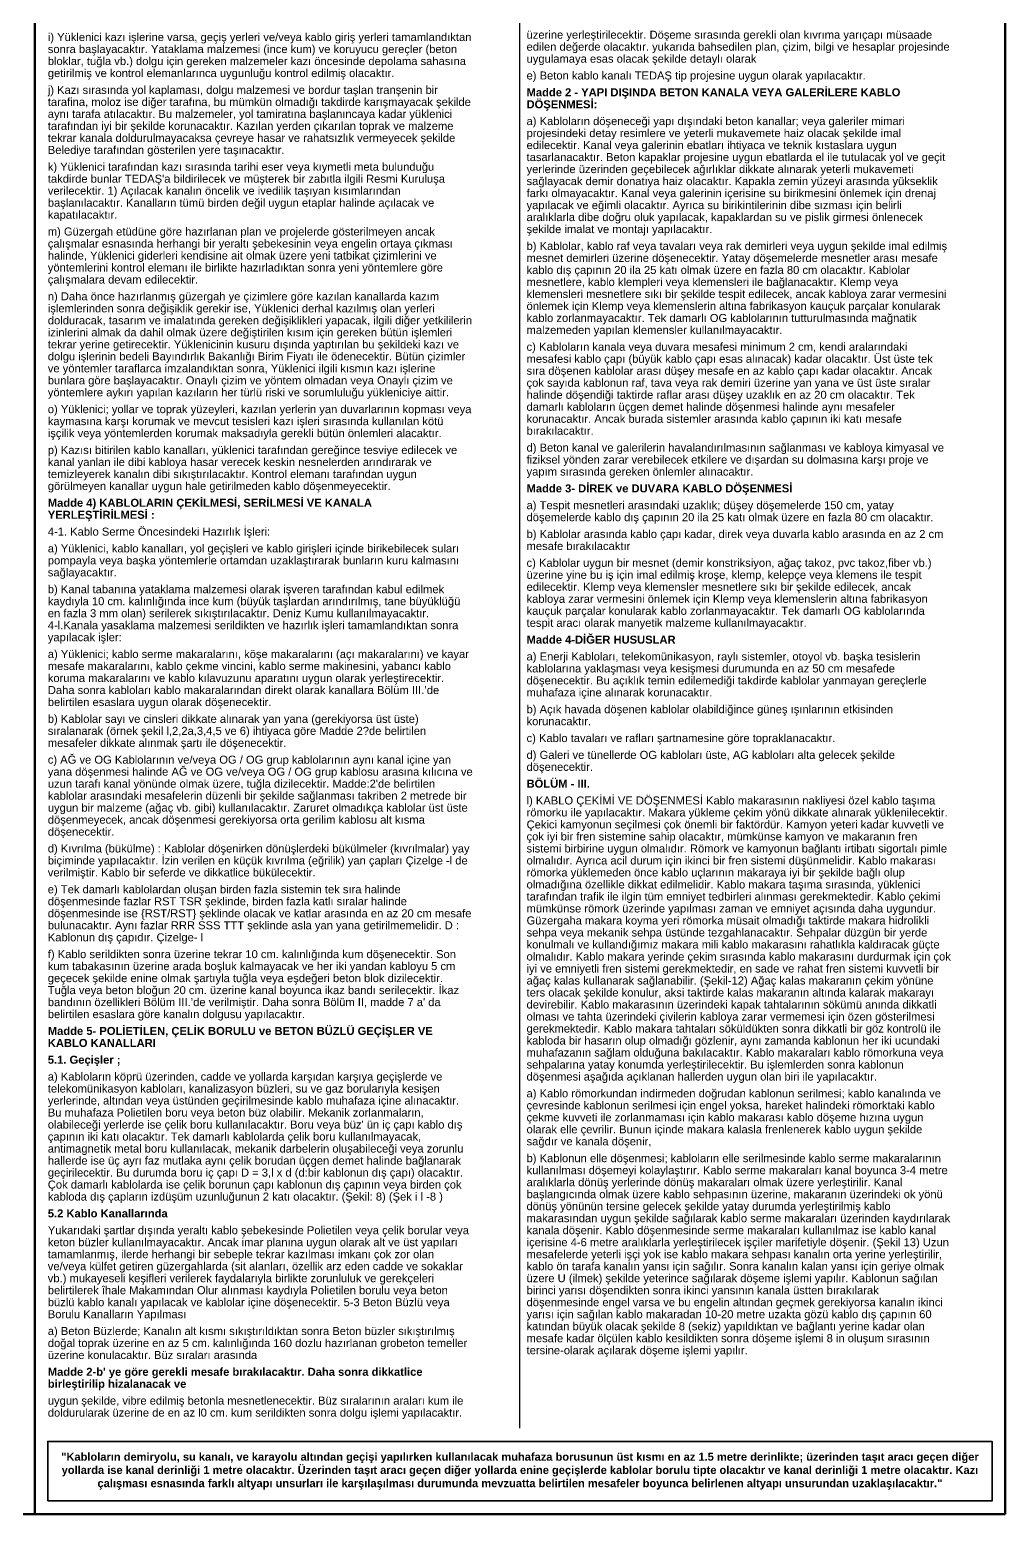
# Model space of a CAD drawing. Header units: millimetres. Extents: x -269 to 685, y 5394 to 6294.
# Drawn here: x 389.5 to 684.6, y 5393.6 to 5842.5 of the extents above; entities that cross this region are included whole.
import ezdxf

# ---------------------------------------------------------------- set-up
doc = ezdxf.new("R2010")
doc.units = ezdxf.units.MM
doc.layers.add('BHP-TABLO', color=7, linetype='Continuous', lineweight=25)
doc.layers.add('LINYE', color=7, linetype='Continuous', lineweight=53)
doc.styles.add('BHP', font='arial.ttf')
doc.styles.add('BHP-K', font='arialbd.ttf')

msp = doc.modelspace()

# ---------------------------------------------------------------- linework, layer by layer
at = {"layer": 'BHP-TABLO'}
msp.add_line((537.8, 5419.6), (537.8, 6279.6), dxfattribs=at)
at = {"layer": 'BHP-TABLO', "lineweight": 35}
msp.add_lwpolyline([(395, 5397.6), (680.6, 5397.6), (680.6, 5415.6), (395, 5415.6)], close=True, dxfattribs=at)
at = {"layer": 'LINYE'}
for p, q in [((391.04, 6293.56), (391.04, 5393.61)), ((684.6, 6293.56), (684.6, 5393.63)), ((-269.45, 5393.56), (684.6, 5393.63))]:
    msp.add_line(p, q, dxfattribs=at)

# ---------------------------------------------------------------- texts
at = {"layer": 'BHP-TABLO'}
for s, style, p in [('i) Yüklenici kazı işlerine varsa, geçiş yerleri ve/veya kablo giriş yerleri tamamlandıktan', 'BHP', (395, 5839.1)), ('üzerine yerleştirilecektir. Döşeme sırasında gerekli olan kıvrıma yarıçapı müsaade', 'BHP', (539.8, 5839.82)), ('sonra başlayacaktır. Yataklama malzemesi (ince kum) ve koruyucu gereçler (beton', 'BHP', (395, 5835.47)), ('edilen değerde olacaktır. yukarıda bahsedilen plan, çizim, bilgi ve hesaplar projesinde', 'BHP', (539.8, 5836.19)), ('bloklar, tuğla vb.) dolgu için gereken malzemeler kazı öncesinde depolama sahasına', 'BHP', (395, 5831.84)), ('uygulamaya esas olacak şekilde detaylı olarak', 'BHP', (539.8, 5832.56)), ('getirilmiş ve kontrol elemanlarınca uygunluğu kontrol edilmiş olacaktır.', 'BHP', (395, 5828.21)), ('e) Beton kablo kanalı TEDAŞ tip projesine uygun olarak yapılacaktır.', 'BHP', (539.8, 5827.48)), ('j) Kazı sırasında yol kaplaması, dolgu malzemesi ve bordur taşlan tranşenin bir', 'BHP', (395, 5823.12)), ('Madde 2 - YAPI DIŞINDA BETON KANALA VEYA GALERİLERE KABLO', 'BHP-K', (539.8, 5822.4)), ('tarafina, moloz ise diğer tarafına, bu mümkün olmadığı takdirde karışmayacak şekilde', 'BHP', (395, 5819.49)), ('DÖŞENMESİ:', 'BHP-K', (539.8, 5818.77)), ('tarafından iyi bir şekilde korunacaktır. Kazılan yerden çıkarılan toprak ve malzeme', 'BHP', (395, 5812.23)), ('aynı tarafa atılacaktır. Bu malzemeler, yol tamiratına başlanıncaya kadar yüklenici', 'BHP', (395, 5815.86)), ('a) Kabloların döşeneceği yapı dışındaki beton kanallar; veya galeriler mimari', 'BHP', (539.8, 5813.69)), ('tekrar kanala doldurulmayacaksa çevreye hasar ve rahatsızlık vermeyecek şekilde', 'BHP', (395, 5808.6)), ('projesindeki detay resimlere ve yeterli mukavemete haiz olacak şekilde imal', 'BHP', (539.8, 5810.06)), ('Belediye tarafından gösterilen yere taşınacaktır.', 'BHP', (395, 5804.97)), ('edilecektir. Kanal veya galerinin ebatları ihtiyaca ve teknik kıstaslara uygun', 'BHP', (539.8, 5806.43)), ('k) Yüklenici tarafından kazı sırasında tarihi eser veya kıymetli meta bulunduğu', 'BHP', (395, 5799.89)), ('yerlerinde üzerinden geçebilecek ağırlıklar dikkate alınarak yeterli mukavemeti', 'BHP', (539.8, 5799.17)), ('tasarlanacaktır. Beton kapaklar projesine uygun ebatlarda el ile tutulacak yol ve geçit', 'BHP', (539.8, 5802.8)), ("takdirde bunlar TEDAŞ'a bildirilecek ve müşterek bir zabıtla ilgili Resmi Kuruluşa", 'BHP', (395, 5796.26)), ('sağlayacak demir donatıya haiz olacaktır. Kapakla zemin yüzeyi arasında yükseklik', 'BHP', (539.8, 5795.54)), ('verilecektir. 1) Açılacak kanalın öncelik ve ivedilik taşıyan kısımlarından', 'BHP', (395, 5792.63)), ('farkı olmayacaktır. Kanal veya galerinin içerisine su birikmesini önlemek için drenaj', 'BHP', (539.8, 5791.91)), ('başlanılacaktır. Kanalların tümü birden değil uygun etaplar halinde açılacak ve', 'BHP', (395, 5789)), ('kapatılacaktır.', 'BHP', (395, 5785.37)), ('yapılacak ve eğimli olacaktır. Ayrıca su birikintilerinin dibe sızması için belirli', 'BHP', (539.8, 5788.28)), ('şekilde imalat ve montajı yapılacaktır.', 'BHP', (539.8, 5781.02)), ('aralıklarla dibe doğru oluk yapılacak, kapaklardan su ve pislik girmesi önlenecek', 'BHP', (539.8, 5784.65)), ('çalışmalar esnasında herhangi bir yeraltı şebekesinin veya engelin ortaya çıkması', 'BHP', (395, 5776.66)), ('m) Güzergah etüdüne göre hazırlanan plan ve projelerde gösterilmeyen ancak', 'BHP', (395, 5780.29)), ('b) Kablolar, kablo raf veya tavaları veya rak demirleri veya uygun şekilde imal edilmiş', 'BHP', (539.8, 5775.93)), ('halinde, Yüklenici giderleri kendisine ait olmak üzere yeni tatbikat çizimlerini ve', 'BHP', (395, 5773.03)), ('mesnet demirleri üzerine döşenecektir. Yatay döşemelerde mesnetler arası mesafe', 'BHP', (539.8, 5772.3)), ('yöntemlerini kontrol elemanı ile birlikte hazırladıktan sonra yeni yöntemlere göre', 'BHP', (395, 5769.4)), ('kablo dış çapının 20 ila 25 katı olmak üzere en fazla 80 cm olacaktır. Kablolar', 'BHP', (539.8, 5768.67)), ('çalışmalara devam edilecektir.', 'BHP', (395, 5765.77)), ('mesnetlere, kablo klempleri veya klemensleri ile bağlanacaktır. Klemp veya', 'BHP', (539.8, 5765.04)), ('n) Daha önce hazırlanmış güzergah ye çizimlere göre kazılan kanallarda kazım', 'BHP', (395, 5760.69)), ('klemensleri mesnetlere sıkı bir şekilde tespit edilecek, ancak kabloya zarar vermesini', 'BHP', (539.8, 5761.41)), ('dolduracak, tasarım ve imalatında gereken değişiklikleri yapacak, ilgili diğer yetkililerin', 'BHP', (395, 5753.43)), ('işlemlerinden sonra değişiklik gerekir ise, Yüklenici derhal kazılmış olan yerleri', 'BHP', (395, 5757.06)), ('önlemek için Klemp veya klemenslerin altına fabrikasyon kauçuk parçalar konularak', 'BHP', (539.8, 5757.78)), ('kablo zorlanmayacaktır. Tek damarlı OG kablolarının tutturulmasında mağnatik', 'BHP', (539.8, 5754.15)), ('izinlerini almak da dahil olmak üzere değiştirilen kısım için gereken bütün işlemleri', 'BHP', (395, 5749.8)), ('malzemeden yapılan klemensler kullanılmayacaktır.', 'BHP', (539.8, 5750.52)), ('tekrar yerine getirecektir. Yüklenicinin kusuru dışında yaptırılan bu şekildeki kazı ve', 'BHP', (395, 5746.17)), ('c) Kabloların kanala veya duvara mesafesi minimum 2 cm, kendi aralarındaki', 'BHP', (539.8, 5745.44)), ('dolgu işlerinin bedeli Bayındırlık Bakanlığı Birim Fiyatı ile ödenecektir. Bütün çizimler', 'BHP', (395, 5742.54)), ('mesafesi kablo çapı (büyük kablo çapı esas alınacak) kadar olacaktır. Üst üste tek', 'BHP', (539.8, 5741.81)), ('ve yöntemler taraflarca imzalandıktan sonra, Yüklenici ilgili kısmın kazı işlerine', 'BHP', (395, 5738.91)), ('sıra döşenen kablolar arası düşey mesafe en az kablo çapı kadar olacaktır. Ancak', 'BHP', (539.8, 5738.18)), ('yöntemlere aykırı yapılan kazıların her türlü riski ve sorumluluğu yükleniciye aittir.', 'BHP', (395, 5731.65)), ('bunlara göre başlayacaktır. Onaylı çizim ve yöntem olmadan veya Onaylı çizim ve', 'BHP', (395, 5735.28)), ('çok sayıda kablonun raf, tava veya rak demiri üzerine yan yana ve üst üste sıralar', 'BHP', (539.8, 5734.55)), ('halinde döşendiği taktirde raflar arası düşey uzaklık en az 20 cm olacaktır. Tek', 'BHP', (539.8, 5730.92)), ('o) Yüklenici; yollar ve toprak yüzeyleri, kazılan yerlerin yan duvarlarının kopması veya', 'BHP', (395, 5726.57)), ('damarlı kabloların üçgen demet halinde döşenmesi halinde aynı mesafeler', 'BHP', (539.8, 5727.29)), ('kaymasına karşı korumak ve mevcut tesisleri kazı işleri sırasında kullanılan kötü', 'BHP', (395, 5722.94)), ('korunacaktır. Ancak burada sistemler arasında kablo çapının iki katı mesafe', 'BHP', (539.8, 5723.66)), ('işçilik veya yöntemlerden korumak maksadıyla gerekli bütün önlemleri alacaktır.', 'BHP', (395, 5719.31)), ('bırakılacaktır.', 'BHP', (539.8, 5720.03)), ('p) Kazısı bitirilen kablo kanalları, yüklenici tarafından gereğince tesviye edilecek ve', 'BHP', (395, 5714.22)), ('d) Beton kanal ve galerilerin havalandırılmasının sağlanması ve kabloya kimyasal ve', 'BHP', (539.8, 5714.95)), ('kanal yanlan ile dibi kabloya hasar verecek keskin nesnelerden arındırarak ve', 'BHP', (395, 5710.59)), ('fiziksel yönden zarar verebilecek etkilere ve dışardan su dolmasına karşı proje ve', 'BHP', (539.8, 5711.32)), ('temizleyerek kanalın dibi sıkıştırılacaktır. Kontrol elemanı tarafından uygun', 'BHP', (395, 5706.96)), ('yapım sırasında gereken önlemler alınacaktır.', 'BHP', (539.8, 5707.69)), ('görülmeyen kanallar uygun hale getirilmeden kablo döşenmeyecektir.', 'BHP', (395, 5703.33)), ('Madde 3- DİREK ve DUVARA KABLO DÖŞENMESİ', 'BHP-K', (539.8, 5702.61)), ('YERLEŞTİRİLMESİ :', 'BHP-K', (395, 5694.62)), ('Madde 4) KABLOLARIN ÇEKİLMESİ, SERİLMESİ VE KANALA', 'BHP-K', (395, 5698.25)), ('a) Tespit mesnetleri arasındaki uzaklık; düşey döşemelerde 150 cm, yatay', 'BHP', (539.8, 5697.53)), ('döşemelerde kablo dış çapının 20 ila 25 katı olmak üzere en fazla 80 cm olacaktır.', 'BHP', (539.8, 5693.9)), ('4-1. Kablo Serme Öncesindeki Hazırlık İşleri:', 'BHP', (395, 5689.54)), ('b) Kablolar arasında kablo çapı kadar, direk veya duvarla kablo arasında en az 2 cm', 'BHP', (539.8, 5688.81)), ('a) Yüklenici, kablo kanalları, yol geçişleri ve kablo girişleri içinde birikebilecek suları', 'BHP', (395, 5684.46)), ('mesafe bırakılacaktır', 'BHP', (539.8, 5685.18)), ('sağlayacaktır.', 'BHP', (395, 5677.2)), ('pompayla veya başka yöntemlerle ortamdan uzaklaştırarak bunların kuru kalmasını', 'BHP', (395, 5680.83)), ('c) Kablolar uygun bir mesnet (demir konstriksiyon, ağaç takoz, pvc takoz,fiber vb.)', 'BHP', (539.8, 5680.1)), ('edilecektir. Klemp veya klemensler mesnetlere sıkı bir şekilde edilecek, ancak', 'BHP', (539.8, 5672.84)), ('üzerine yine bu iş için imal edilmiş kroşe, klemp, kelepçe veya klemens ile tespit', 'BHP', (539.8, 5676.47)), ('b) Kanal tabanına yataklama malzemesi olarak işveren tarafından kabul edilmek', 'BHP', (395, 5672.12)), ('kaydıyla 10 cm. kalınlığında ince kum (büyük taşlardan arındırılmış, tane büyüklüğü', 'BHP', (395, 5668.49)), ('kabloya zarar vermesini önlemek için Klemp veya klemenslerin altına fabrikasyon', 'BHP', (539.8, 5669.21)), ('en fazla 3 mm olan) serilerek sıkıştırılacaktır. Deniz Kumu kullanılmayacaktır.', 'BHP', (395, 5664.86)), ('kauçuk parçalar konularak kablo zorlanmayacaktır. Tek damarlı OG kablolarında', 'BHP', (539.8, 5665.58)), ('4-l.Kanala yasaklama malzemesi serildikten ve hazırlık işleri tamamlandıktan sonra', 'BHP', (395, 5661.23)), ('tespit aracı olarak manyetik malzeme kullanılmayacaktır.', 'BHP', (539.8, 5661.95)), ('yapılacak işler:', 'BHP', (395, 5657.6)), ('Madde 4-DİĞER HUSUSLAR', 'BHP-K', (539.8, 5656.87)), ('a) Yüklenici; kablo serme makaralarını, köşe makaralarını (açı makaralarını) ve kayar', 'BHP', (395, 5652.51)), ('a) Enerji Kabloları, telekomünikasyon, raylı sistemler, otoyol vb. başka tesislerin', 'BHP', (539.8, 5651.79)), ('mesafe makaralarını, kablo çekme vincini, kablo serme makinesini, yabancı kablo', 'BHP', (395, 5648.88)), ('kablolarına yaklaşması veya kesişmesi durumunda en az 50 cm mesafede', 'BHP', (539.8, 5648.16)), ('koruma makaralarını ve kablo kılavuzunu aparatını uygun olarak yerleştirecektir.', 'BHP', (395, 5645.25)), ('Daha sonra kabloları kablo makaralarından direkt olarak kanallara Bölüm III.’de', 'BHP', (395, 5641.62)), ('döşenecektir. Bu açıklık temin edilemediği takdirde kablolar yanmayan gereçlerle', 'BHP', (539.8, 5644.53)), ('belirtilen esaslara uygun olarak döşenecektir.', 'BHP', (395, 5637.99)), ('muhafaza içine alınarak korunacaktır.', 'BHP', (539.8, 5640.9)), ('b) Kablolar sayı ve cinsleri dikkate alınarak yan yana (gerekiyorsa üst üste)', 'BHP', (395, 5632.91)), ('b) Açık havada döşenen kablolar olabildiğince güneş ışınlarının etkisinden', 'BHP', (539.8, 5635.82)), ('korunacaktır.', 'BHP', (539.8, 5632.19)), ('sıralanarak (örnek şekil l,2,2a,3,4,5 ve 6) ihtiyaca göre Madde 2?de belirtilen', 'BHP', (395, 5629.28)), ('mesafeler dikkate alınmak şartı ile döşenecektir.', 'BHP', (395, 5625.65)), ('c) Kablo tavaları ve rafları şartnamesine göre topraklanacaktır.', 'BHP', (539.8, 5627.1)), ('c) AĞ ve OG Kablolarının ve/veya OG / OG grup kablolarının aynı kanal içine yan', 'BHP', (395, 5620.57)), ('d) Galeri ve tünellerde OG kabloları üste, AG kabloları alta gelecek şekilde', 'BHP', (539.8, 5622.02)), ('yana döşenmesi halinde AĞ ve OG ve/veya OG / OG grup kablosu arasına kılıcına ve', 'BHP', (395, 5616.94)), ('döşenecektir.', 'BHP', (539.8, 5618.39)), ("uzun tarafı kanal yönünde olmak üzere, tuğla dizilecektir. Madde:2'de belirtilen", 'BHP', (395, 5613.31)), ('BÖLÜM - III.', 'BHP-K', (539.8, 5613.31)), ('uygun bir malzeme (ağaç vb. gibi) kullanılacaktır. Zaruret olmadıkça kablolar üst üste', 'BHP', (395, 5606.05)), ('kablolar arasındaki mesafelerin düzenli bir şekilde sağlanması takriben 2 metrede bir', 'BHP', (395, 5609.68)), ('l) KABLO ÇEKİMİ VE DÖŞENMESİ Kablo makarasının nakliyesi özel kablo taşıma', 'BHP', (539.8, 5608.23)), ('döşenmeyecek, ancak döşenmesi gerekiyorsa orta gerilim kablosu alt kısma', 'BHP', (395, 5602.42)), ('Çekici kamyonun seçilmesi çok önemli bir faktördür. Kamyon yeteri kadar kuvvetli ve', 'BHP', (539.8, 5600.97)), ('römorku ile yapılacaktır. Makara yükleme çekim yönü dikkate alınarak yüklenilecektir.', 'BHP', (539.8, 5604.6)), ('döşenecektir.', 'BHP', (395, 5598.79)), ('çok iyi bir fren sistemine sahip olacaktır, mümkünse kamyon ve makaranın fren', 'BHP', (539.8, 5597.34)), ('d) Kıvrılma (bükülme) : Kablolar döşenirken dönüşlerdeki bükülmeler (kıvrılmalar) yay', 'BHP', (395, 5593.71)), ('sistemi birbirine uygun olmalıdır. Römork ve kamyonun bağlantı irtibatı sigortalı pimle', 'BHP', (539.8, 5593.71)), ('biçiminde yapılacaktır. İzin verilen en küçük kıvrılma (eğrilik) yan çapları Çizelge -l de', 'BHP', (395, 5590.08)), ('olmalıdır. Ayrıca acil durum için ikinci bir fren sistemi düşünmelidir. Kablo makarası', 'BHP', (539.8, 5590.08)), ('verilmiştir. Kablo bir seferde ve dikkatlice bükülecektir.', 'BHP', (395, 5586.45)), ('olmadığına özellikle dikkat edilmelidir. Kablo makara taşıma sırasında, yüklenici', 'BHP', (539.8, 5582.82)), ('römorka yüklemeden önce kablo uçlarının makaraya iyi bir şekilde bağlı olup', 'BHP', (539.8, 5586.45)), ('e) Tek damarlı kablolardan oluşan birden fazla sistemin tek sıra halinde', 'BHP', (395, 5581.37)), ('tarafından trafik ile ilgin tüm emniyet tedbirleri alınması gerekmektedir. Kablo çekimi', 'BHP', (539.8, 5579.19)), ('döşenmesinde fazlar RST TSR şeklinde, birden fazla katlı sıralar halinde', 'BHP', (395, 5577.74)), ('döşenmesinde ise {RST/RST} şeklinde olacak ve katlar arasında en az 20 cm mesafe', 'BHP', (395, 5574.11)), ('mümkünse römork üzerinde yapılması zaman ve emniyet açısında daha uygundur.', 'BHP', (539.8, 5575.56)), ('bulunacaktır. Aynı fazlar RRR SSS TTT şeklinde asla yan yana getirilmemelidir. D :', 'BHP', (395, 5570.48)), ('Güzergaha makara koyma yeri römorka müsait olmadığı taktirde makara hidrolikli', 'BHP', (539.8, 5571.93)), ('Kablonun dış çapıdır. Çizelge- l', 'BHP', (395, 5566.85)), ('sehpa veya mekanik sehpa üstünde tezgahlanacaktır. Sehpalar düzgün bir yerde', 'BHP', (539.8, 5568.3)), ('f) Kablo serildikten sonra üzerine tekrar 10 cm. kalınlığında kum döşenecektir. Son', 'BHP', (395, 5561.76)), ('olmalıdır. Kablo makara yerinde çekim sırasında kablo makarasını durdurmak için çok', 'BHP', (539.8, 5561.04)), ('konulmalı ve kullandığımız makara mili kablo makarasını rahatlıkla kaldıracak güçte', 'BHP', (539.8, 5564.67)), ('kum tabakasının üzerine arada boşluk kalmayacak ve her iki yandan kabloyu 5 cm', 'BHP', (395, 5558.13)), ('iyi ve emniyetli fren sistemi gerekmektedir, en sade ve rahat fren sistemi kuvvetli bir', 'BHP', (539.8, 5557.41)), ('Tuğla veya beton bloğun 20 cm. üzerine kanal boyunca ikaz bandı serilecektir. İkaz', 'BHP', (395, 5550.87)), ('geçecek şekilde enine olmak şartıyla tuğla veya eşdeğeri beton blok dizilecektir.', 'BHP', (395, 5554.5)), ('ağaç kalas kullanarak sağlanabilir. (Şekil-12) Ağaç kalas makaranın çekim yönüne', 'BHP', (539.8, 5553.78)), ("bandının özellikleri Bölüm III.’de verilmiştir. Daha sonra Bölüm II, madde 7 a' da", 'BHP', (395, 5547.24)), ('ters olacak şekilde konulur, aksi taktirde kalas makaranın altında kalarak makarayı', 'BHP', (539.8, 5550.15)), ('belirtilen esaslara göre kanalın dolgusu yapılacaktır.', 'BHP', (395, 5543.61)), ('devirebilir. Kablo makarasının üzerindeki kapak tahtalarının sökümü anında dikkatli', 'BHP', (539.8, 5546.52)), ('olması ve tahta üzerindeki çivilerin kabloya zarar vermemesi için özen gösterilmesi', 'BHP', (539.8, 5542.89)), ('Madde 5- POLİETİLEN, ÇELİK BORULU ve BETON BÜZLÜ GEÇİŞLER VE', 'BHP-K', (395, 5538.53)), ('gerekmektedir. Kablo makara tahtaları söküldükten sonra dikkatli bir göz kontrolü ile', 'BHP', (539.8, 5539.26)), ('KABLO KANALLARI', 'BHP-K', (395, 5534.9)), ('kabloda bir hasarın olup olmadığı gözlenir, aynı zamanda kablonun her iki ucundaki', 'BHP', (539.8, 5535.63)), ('5.1. Geçişler ;', 'BHP-K', (395, 5529.82)), ('muhafazanın sağlam olduğuna bakılacaktır. Kablo makaraları kablo römorkuna veya', 'BHP', (539.8, 5532)), ('a) Kabloların köprü üzerinden, cadde ve yollarda karşıdan karşıya geçişlerde ve', 'BHP', (395, 5524.74)), ('sehpalarına yatay konumda yerleştirilecektir. Bu işlemlerden sonra kablonun', 'BHP', (539.8, 5528.37)), ('döşenmesi aşağıda açıklanan hallerden uygun olan biri ile yapılacaktır.', 'BHP', (539.8, 5524.74)), ('telekomünikasyon kabloları, kanalizasyon büzleri, su ve gaz borularıyla kesişen', 'BHP', (395, 5521.11)), ('yerlerinde, altından veya üstünden geçirilmesinde kablo muhafaza içine alınacaktır.', 'BHP', (395, 5517.48)), ('a) Kablo römorkundan indirmeden doğrudan kablonun serilmesi; kablo kanalında ve', 'BHP', (539.8, 5519.66)), ('çevresinde kablonun serilmesi için engel yoksa, hareket halindeki römorktaki kablo', 'BHP', (539.8, 5516.03)), ('Bu muhafaza Polietilen boru veya beton büz olabilir. Mekanik zorlanmaların,', 'BHP', (395, 5513.85)), ('çekme kuvveti ile zorlanmaması için kablo makarası kablo döşeme hızına uygun', 'BHP', (539.8, 5512.4)), ("olabileceği yerlerde ise çelik boru kullanılacaktır. Boru veya büz' ün iç çapı kablo dış", 'BHP', (395, 5510.22)), ('çapının iki katı olacaktır. Tek damarlı kablolarda çelik boru kullanılmayacak,', 'BHP', (395, 5506.59)), ('olarak elle çevrilir. Bunun içinde makara kalasla frenlenerek kablo uygun şekilde', 'BHP', (539.8, 5508.77)), ('antimagnetik metal boru kullanılacak, mekanik darbelerin oluşabileceği veya zorunlu', 'BHP', (395, 5502.96)), ('sağdır ve kanala döşenir,', 'BHP', (539.8, 5505.14)), ('hallerde ise üç ayrı faz mutlaka aynı çelik borudan üçgen demet halinde bağlanarak', 'BHP', (395, 5499.33)), ('b) Kablonun elle döşenmesi; kabloların elle serilmesinde kablo serme makaralarının', 'BHP', (539.8, 5500.05)), ('geçirilecektir. Bu durumda boru iç çapı D = 3,l x d (d:bir kablonun dış çapı) olacaktır.', 'BHP', (395, 5495.7)), ('kullanılması döşemeyi kolaylaştırır. Kablo serme makaraları kanal boyunca 3-4 metre', 'BHP', (539.8, 5496.42)), ('Çok damarlı kablolarda ise çelik borunun çapı kablonun dış çapının veya birden çok', 'BHP', (395, 5492.07)), ('aralıklarla dönüş yerlerinde dönüş makaraları olmak üzere yerleştirilir. Kanal', 'BHP', (539.8, 5492.79)), ('başlangıcında olmak üzere kablo sehpasının üzerine, makaranın üzerindeki ok yönü', 'BHP', (539.8, 5489.16)), ('kabloda dış çapların izdüşüm uzunluğunun 2 katı olacaktır. (Şekil: 8) (Şek i l -8 )', 'BHP', (395, 5488.44)), ('dönüş yönünün tersine gelecek şekilde yatay durumda yerleştirilmiş kablo', 'BHP', (539.8, 5485.53)), ('5.2 Kablo Kanallarında', 'BHP-K', (395, 5483.36)), ('makarasından uygun şekilde sağılarak kablo serme makaraları üzerinden kaydırılarak', 'BHP', (539.8, 5481.9)), ('Yukarıdaki şartlar dışında yeraltı kablo şebekesinde Polietilen veya çelik borular veya', 'BHP', (395, 5478.27)), ('kanala döşenir. Kablo döşenmesinde serme makaraları kullanılmaz ise kablo kanal', 'BHP', (539.8, 5478.27)), ('tamamlanmış, ilerde herhangi bir sebeple tekrar kazılması imkanı çok zor olan', 'BHP', (395, 5471.01)), ('keton büzler kullanılmayacaktır. Ancak imar planına uygun olarak alt ve üst yapıları', 'BHP', (395, 5474.64)), ('mesafelerde yeterli işçi yok ise kablo makara sehpası kanalın orta yerine yerleştirilir,', 'BHP', (539.8, 5471.01)), ('içerisine 4-6 metre aralıklarla yerleştirilecek işçiler marifetiyle döşenir. (Şekil 13) Uzun', 'BHP', (539.8, 5474.64)), ('ve/veya külfet getiren güzergahlarda (sit alanları, özellik arz eden cadde ve sokaklar', 'BHP', (395, 5467.38)), ('kablo ön tarafa kanalın yansı için sağılır. Sonra kanalın kalan yansı için geriye olmak', 'BHP', (539.8, 5467.38)), ('vb.) mukayeseli keşifleri verilerek faydalarıyla birlikte zorunluluk ve gerekçeleri', 'BHP', (395, 5463.75)), ('üzere U (ilmek) şekilde yeterince sağılarak döşeme işlemi yapılır. Kablonun sağılan', 'BHP', (539.8, 5463.75)), ('belirtilerek îhale Makamından Olur alınması kaydıyla Polietilen borulu veya beton', 'BHP', (395, 5460.12)), ('birinci yarısı döşendikten sonra ikinci yansının kanala üstten bırakılarak', 'BHP', (539.8, 5460.12)), ('büzlü kablo kanalı yapılacak ve kablolar içine döşenecektir. 5-3 Beton Büzlü veya', 'BHP', (395, 5456.49)), ('Borulu Kanalların Yapılması', 'BHP', (395, 5452.86)), ('yarısı için sağılan kablo makaradan 10-20 metre uzakta gözü kablo dış çapının 60', 'BHP', (539.8, 5452.86)), ('döşenmesinde engel varsa ve bu engelin altından geçmek gerekiyorsa kanalın ikinci', 'BHP', (539.8, 5456.49)), ('katından büyük olacak şekilde 8 (sekiz) yapıldıktan ve bağlantı yerine kadar olan', 'BHP', (539.8, 5449.23)), ('a) Beton Büzlerde; Kanalın alt kısmı sıkıştırıldıktan sonra Beton büzler sıkıştırılmış', 'BHP', (395, 5447.78)), ('doğal toprak üzerine en az 5 cm. kalınlığında 160 dozlu hazırlanan grobeton temeller', 'BHP', (395, 5444.15)), ('mesafe kadar ölçülen kablo kesildikten sonra döşeme işlemi 8 in oluşum sırasının', 'BHP', (539.8, 5445.6)), ('üzerine konulacaktır. Büz sıraları arasında', 'BHP', (395, 5440.52)), ('tersine-olarak açılarak döşeme işlemi yapılır.', 'BHP', (539.8, 5441.97)), ("Madde 2-b' ye göre gerekli mesafe bırakılacaktır. Daha sonra dikkatlice", 'BHP-K', (395, 5435.44)), ('birleştirilip hizalanacak ve', 'BHP-K', (395, 5431.81)), ('uygun şekilde, vibre edilmiş betonla mesnetlenecektir. Büz sıralarının araları kum ile', 'BHP', (395, 5426.73)), ('doldurularak üzerine de en az l0 cm. kum serildikten sonra dolgu işlemi yapılacaktır.', 'BHP', (395, 5423.1))]:
    msp.add_text(s, height=2.42, dxfattribs=dict(at, style=style)).set_placement(p)
at = {"layer": 'BHP-TABLO', "insert": (537.8, 5406.6), "char_height": 2.4, "width": 281.6, "attachment_point": 5, "style": 'BHP-K'}
msp.add_mtext('"Kabloların demiryolu, su kanalı, ve karayolu altından geçişi yapılırken kullanılacak muhafaza borusunun üst kısmı en az 1.5 metre derinlikte; üzerinden taşıt aracı geçen diğer yollarda ise kanal derinliği 1 metre olacaktır. Üzerinden taşıt aracı geçen diğer yollarda enine geçişlerde kablolar borulu tipte olacaktır ve kanal derinliği 1 metre olacaktır. Kazı çalışması esnasında farklı altyapı unsurları ile karşılaşılması durumunda mevzuatta belirtilen mesafeler boyunca belirlenen altyapı unsurundan uzaklaşılacaktır."', dxfattribs=at)

doc.saveas('drawing.dxf')
